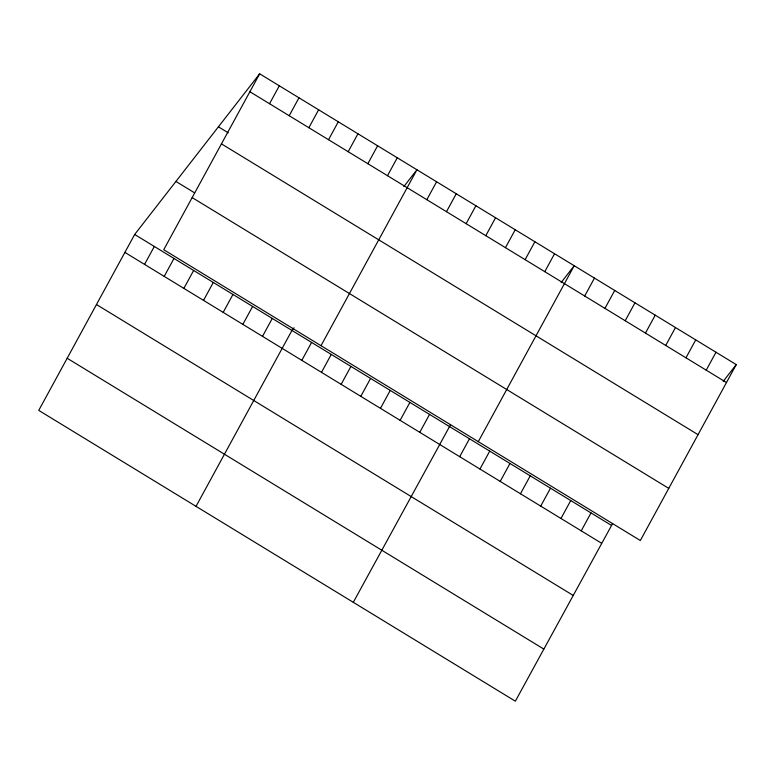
<?xml version="1.0" encoding="UTF-8"?>
<svg xmlns="http://www.w3.org/2000/svg" width="775" height="775" viewBox="0 0 775 775"><rect width="100%" height="100%" fill="white"/><g stroke="black" fill="none" stroke-linecap="round" stroke-linejoin="round"><path stroke-width="1.16" d="M259.654 73.809L163.738 249.724L640.334 540.524L736.25 364.608L259.654 73.809L134.666 234.476L38.75 410.392L515.346 701.191L612.628 523.503M144.557 264.391L154.322 246.469M164.213 276.384L173.987 258.463M269.545 103.724L279.32 85.802M183.869 288.377L193.643 270.456M289.201 115.717L298.976 97.795M203.534 300.38L213.299 282.458M308.867 127.71L318.632 109.788M223.19 312.373L232.965 294.452M328.522 139.713L338.297 121.791M242.846 324.367L252.621 306.445M348.178 151.706L357.953 133.784M262.512 336.36L272.277 318.438M367.844 163.699L377.619 145.778M196.027 506.356L291.942 330.441L294.006 327.786M387.5 175.693L397.275 157.771M301.824 360.356L311.598 342.434M321.015 345.689L416.931 169.773L403.872 186.562M321.489 372.349L331.264 354.427M426.822 199.688L436.596 181.767M341.145 384.342L350.92 366.42M446.478 211.682L456.252 193.76M360.811 396.345L370.576 378.423M466.143 223.675L475.908 205.753M380.467 408.338L390.242 390.416M485.799 235.678L495.574 217.756M400.123 420.331L409.897 402.409M505.455 247.671L515.23 229.749M419.788 432.324L429.553 414.402M525.121 259.664L534.886 241.742M353.303 602.32L450.595 424.632M544.777 271.667L554.551 253.735M459.701 456.678L469.476 438.757M478.291 441.653L574.207 265.738L561.148 282.526M479.957 469.04L489.722 451.118M584.689 296.021L594.464 278.089M500.214 481.401L509.979 463.479M604.946 308.373L614.72 290.451M520.461 493.762L530.236 475.84M625.202 320.734L634.977 302.812M540.717 506.123L550.492 488.192M645.459 333.095L655.233 315.173M560.974 518.475L570.749 500.553M665.715 345.456L675.48 327.534M581.231 530.836L591.005 512.914M685.972 357.808L695.737 339.886M706.219 370.169L715.993 352.247M723.191 381.397L736.25 364.608M249.889 91.731L726.475 382.53M218.414 126.829L228.237 132.825M221.456 143.869L698.052 434.668M175.915 181.447L194.593 192.849M192.171 197.586L668.767 488.386M134.666 234.476L611.262 525.276M124.891 252.398L601.487 543.197M96.468 304.536L573.054 595.336M67.173 358.253L543.769 649.053"/></g></svg>
